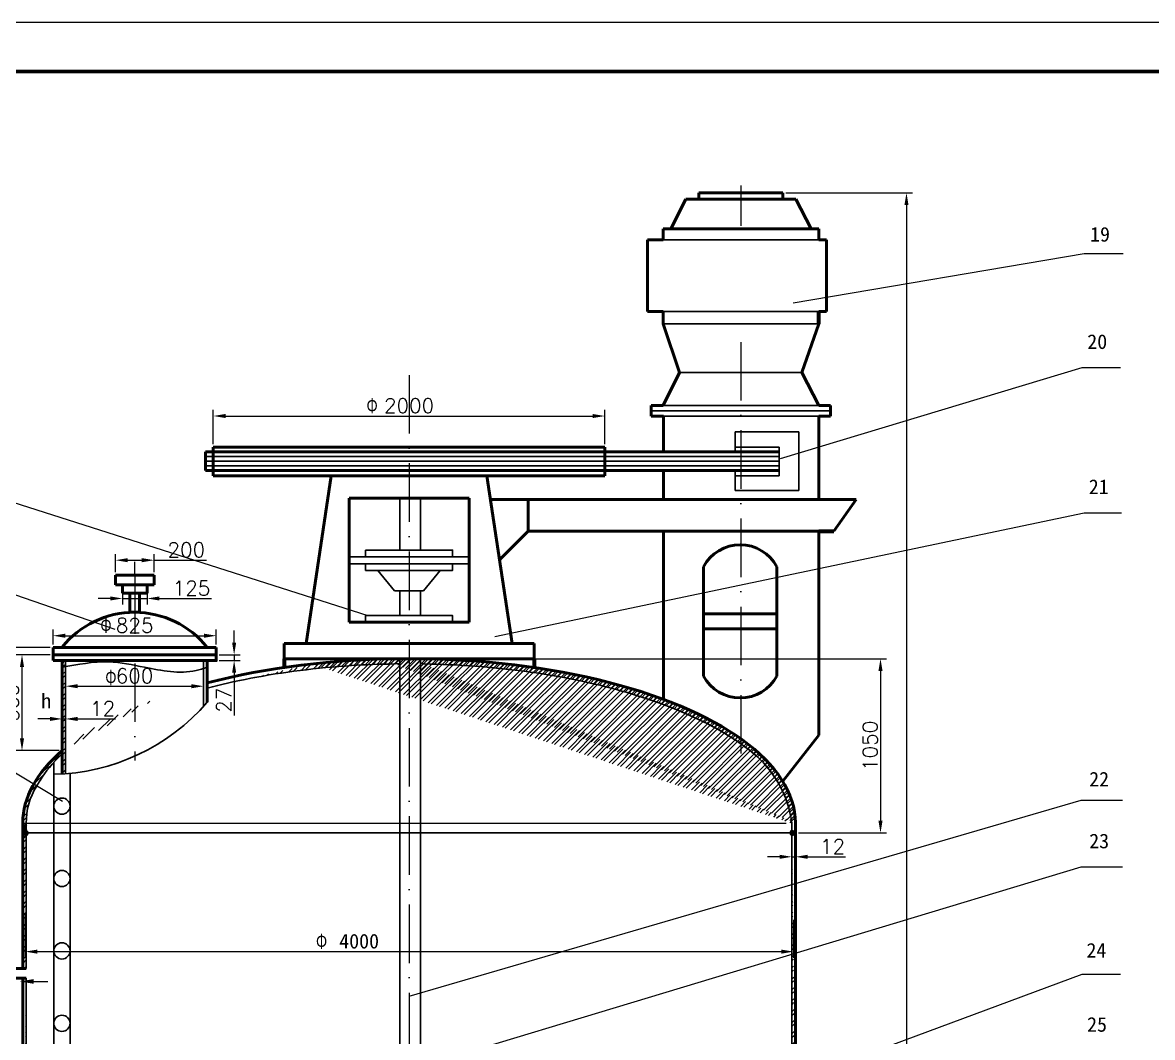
# Model space of a CAD drawing. Header units: millimetres. Extents: x 393 to 989, y 620 to 1461.
# Drawn here: x 512.1 to 743.7, y 1252.6 to 1460.7 of the extents above; entities that cross this region are included whole.
import ezdxf

# ---------------------------------------------------------------- set-up
doc = ezdxf.new("R2010")
doc.units = ezdxf.units.MM
doc.linetypes.add('ACAD_ISO10W100', pattern=[18, 12, -3, 0, -3])
doc.layers.get('Defpoints').update_dxf_attribs({"color": 1})
for name, color, linetype, lineweight in [('EQ1', 2, 'Continuous', 20), ('FRAME 025', 7, 'Continuous', 50), ('粗实线', 7, 'Continuous', 60), ('细实线', 7, 'Continuous', 20)]:
    doc.layers.add(name, color=color, linetype=linetype, lineweight=lineweight)
doc.styles.get("Standard").update_dxf_attribs({"font": 'txt', "bigfont": 'gbcbig.shx'})
doc.styles.add('样式 20', font='TIMES.TTF', dxfattribs={"width": 0.7, "height": 4})
doc.dimstyles.new('ISO-25', dxfattribs={"dimtxt": 3, "dimasz": 2.5, "dimexe": 1.25, "dimexo": 0.625, "dimtad": 1, "dimtxsty": 'Standard', "dimcen": 2.5, "dimadec": 0, "dimazin": 0, "dimtfac": 1, "dimtmove": 0, "dimatfit": 3, "dimfxl": 1, "dimarcsym": 0})
pattern_1 = [(45, (6.016576372987402, 824.4986542011015), (-1.122532015133644, 1.122532015133644), []), (45, (6.016576372987402, 825.2924042011016), (-1.122532015133644, 1.122532015133644), [])]
pattern_2 = [(45, (0, 0), (-1.122532015133644, 1.122532015133644), []), (45, (0, 0.79375), (-1.122532015133644, 1.122532015133644), [])]

# ---------------------------------------------------------------- blocks, each defined once
blk = doc.blocks.new('*D9')
at = {"layer": 'Defpoints', "color": 0}
for p in [(667.9354846325166, 1425.783478272333), (675.6771098995066, 900.6177913479139), (693.2929893890341, 900.6177913479139)]:
    blk.add_point(p, dxfattribs=at)
at = {"layer": '细实线', "color": 0, "lineweight": -2}
for p, q in [((668.5604846325166, 1425.783478272333), (694.5429893890342, 1425.783478272333)), ((693.2929893890342, 1423.283478272333), (693.2929893890341, 903.1177913479139)), ((676.3021098995066, 900.6177913479139), (694.5429893890341, 900.6177913479139))]:
    blk.add_line(p, q, dxfattribs=at)
at = {"layer": '细实线', "color": 0}
for points in [[(692.8763227223676, 1423.283478272333), (693.7096560557009, 1423.283478272333), (693.2929893890342, 1425.783478272333)], [(692.8763227223675, 903.1177913479139), (693.7096560557007, 903.1177913479139), (693.2929893890341, 900.6177913479139)]]:
    blk.add_solid(points, dxfattribs=at)
at = {"layer": '细实线', "color": 0, "insert": (691.167989389034, 1163.200634810124), "char_height": 3, "attachment_point": 5, "rotation": 90}
blk.add_mtext('13000', dxfattribs=at)
blk = doc.blocks.new('*D11')
at = {"layer": 'Defpoints', "color": 0}
for p in [(591.3229069364278, 1330.243134034874), (670.5165027032767, 1294.504799243359), (687.9675279332514, 1294.504799243359)]:
    blk.add_point(p, dxfattribs=at)
at = {"layer": '细实线', "color": 0, "lineweight": -2}
for p, q in [((591.9479069364278, 1330.243134034874), (689.2175279332514, 1330.243134034874)), ((687.9675279332514, 1327.743134034874), (687.9675279332514, 1297.004799243359)), ((671.1415027032767, 1294.504799243359), (689.2175279332514, 1294.504799243359))]:
    blk.add_line(p, q, dxfattribs=at)
at = {"layer": '细实线', "color": 0}
for points in [[(687.5508612665848, 1327.743134034874), (688.384194599918, 1327.743134034874), (687.9675279332514, 1330.243134034874)], [(687.5508612665848, 1297.004799243359), (688.384194599918, 1297.004799243359), (687.9675279332514, 1294.504799243359)]]:
    blk.add_solid(points, dxfattribs=at)
at = {"layer": '细实线', "color": 0, "insert": (685.8425279332512, 1312.373966639117), "char_height": 3, "attachment_point": 5, "rotation": 90}
blk.add_mtext('1050', dxfattribs=at)
blk = doc.blocks.new('*D14')
at = {"layer": 'Defpoints', "color": 0}
for p in [(520.8692670366297, 1328.608551454268), (549.2065064180035, 1328.254149280484), (549.2065064180035, 1324.602798910233)]:
    blk.add_point(p, dxfattribs=at)
at = {"layer": '细实线', "color": 0, "lineweight": -2}
for p, q in [((520.8692670366297, 1327.983551454268), (520.8692670366297, 1323.352798910233)), ((549.2065064180035, 1327.629149280484), (549.2065064180035, 1323.352798910233)), ((523.3692670366297, 1324.602798910233), (546.7065064180035, 1324.602798910233))]:
    blk.add_line(p, q, dxfattribs=at)
at = {"layer": '细实线', "color": 0}
for points in [[(523.3692670366297, 1325.0194655769), (523.3692670366297, 1324.186132243566), (520.8692670366297, 1324.602798910233)], [(546.7065064180035, 1325.0194655769), (546.7065064180035, 1324.186132243566), (549.2065064180035, 1324.602798910233)]]:
    blk.add_solid(points, dxfattribs=at)
at = {"layer": '细实线', "color": 0, "insert": (535.0378867273166, 1326.727798910233), "char_height": 3, "attachment_point": 5}
blk.add_mtext('600', dxfattribs=at)
blk = doc.blocks.new('*D15')
at = {"layer": 'Defpoints', "color": 0}
for p in [(518.3394320315679, 1331.047943892359), (511.966410567702, 1311.387344960595), (520.1983189722582, 1311.387344960595)]:
    blk.add_point(p, dxfattribs=at)
at = {"layer": '细实线', "color": 0, "lineweight": -2}
for p, q in [((517.7144320315679, 1331.047943892359), (510.716410567702, 1331.047943892359)), ((511.966410567702, 1328.547943892359), (511.966410567702, 1313.887344960595)), ((519.5733189722582, 1311.387344960595), (510.716410567702, 1311.387344960595))]:
    blk.add_line(p, q, dxfattribs=at)
at = {"layer": '细实线', "color": 0}
for points in [[(511.5497439010354, 1328.547943892359), (512.3830772343688, 1328.547943892359), (511.966410567702, 1331.047943892359)], [(511.5497439010354, 1313.887344960595), (512.3830772343688, 1313.887344960595), (511.966410567702, 1311.387344960595)]]:
    blk.add_solid(points, dxfattribs=at)
at = {"layer": '细实线', "color": 0, "insert": (509.8414105677018, 1321.217644426477), "char_height": 3, "attachment_point": 5, "rotation": 90}
blk.add_mtext('500', dxfattribs=at)
blk = doc.blocks.new('*D16')
at = {"layer": 'Defpoints', "color": 0}
for p in [(669.7960084679027, 1293.19765937077), (670.5165027032767, 1293.18275459624), (670.5165027032767, 1289.613515482172)]:
    blk.add_point(p, dxfattribs=at)
at = {"layer": '细实线', "color": 0, "lineweight": -2}
for p, q in [((669.7960084679027, 1292.57265937077), (669.7960084679027, 1288.363515482172)), ((670.5165027032767, 1292.55775459624), (670.5165027032767, 1288.363515482172)), ((667.2960084679027, 1289.613515482172), (664.7960084679027, 1289.613515482172)), ((669.7960084679027, 1289.613515482172), (670.5165027032767, 1289.613515482172)), ((673.0165027032767, 1289.613515482172), (680.7665027032767, 1289.613515482172))]:
    blk.add_line(p, q, dxfattribs=at)
at = {"layer": '细实线', "color": 0}
for points in [[(667.2960084679027, 1290.030182148839), (667.2960084679027, 1289.196848815506), (669.7960084679027, 1289.613515482172)], [(673.0165027032767, 1290.030182148839), (673.0165027032767, 1289.196848815506), (670.5165027032767, 1289.613515482172)]]:
    blk.add_solid(points, dxfattribs=at)
at = {"layer": '细实线', "color": 0, "insert": (678.1415027032767, 1291.738515482172), "char_height": 3, "attachment_point": 5}
blk.add_mtext('12', dxfattribs=at)
blk = doc.blocks.new('*D17')
at = {"layer": 'Defpoints', "color": 0}
for p in [(520.1983189722582, 1319.789488573953), (520.8692670366297, 1319.881581727991), (520.8692670366297, 1317.888975284173)]:
    blk.add_point(p, dxfattribs=at)
at = {"layer": '细实线', "color": 0, "lineweight": -2}
for p, q in [((520.1983189722582, 1319.164488573953), (520.1983189722582, 1316.638975284173)), ((520.8692670366297, 1319.256581727991), (520.8692670366297, 1316.638975284173)), ((517.6983189722582, 1317.888975284173), (515.1983189722582, 1317.888975284173)), ((520.1983189722582, 1317.888975284173), (520.8692670366297, 1317.888975284173)), ((523.3692670366297, 1317.888975284173), (531.1192670366297, 1317.888975284173))]:
    blk.add_line(p, q, dxfattribs=at)
at = {"layer": '细实线', "color": 0}
for points in [[(517.6983189722582, 1318.30564195084), (517.6983189722582, 1317.472308617507), (520.1983189722582, 1317.888975284173)], [(523.3692670366297, 1318.30564195084), (523.3692670366297, 1317.472308617507), (520.8692670366297, 1317.888975284173)]]:
    blk.add_solid(points, dxfattribs=at)
at = {"layer": '细实线', "color": 0, "insert": (528.4942670366297, 1320.013975284173), "char_height": 3, "attachment_point": 5}
blk.add_mtext('12', dxfattribs=at)
blk = doc.blocks.new('*D18')
at = {"layer": 'Defpoints', "color": 0}
for p in [(551.7798446620864, 1334.957114868366), (518.3394320315679, 1332.561026526939), (551.7798446620864, 1332.561026526939)]:
    blk.add_point(p, dxfattribs=at)
at = {"layer": '细实线', "color": 0, "lineweight": -2}
for p, q in [((518.3394320315679, 1333.186026526939), (518.3394320315679, 1336.207114868366)), ((520.8394320315679, 1334.957114868366), (549.2798446620864, 1334.957114868366)), ((551.7798446620864, 1333.186026526939), (551.7798446620864, 1336.207114868366))]:
    blk.add_line(p, q, dxfattribs=at)
at = {"layer": '细实线', "color": 0}
for points in [[(520.8394320315679, 1335.373781535033), (520.8394320315679, 1334.5404482017), (518.3394320315679, 1334.957114868366)], [(549.2798446620864, 1335.373781535033), (549.2798446620864, 1334.5404482017), (551.7798446620864, 1334.957114868366)]]:
    blk.add_solid(points, dxfattribs=at)
at = {"layer": '细实线', "color": 0, "insert": (535.0596383468271, 1337.082114868366), "char_height": 3, "attachment_point": 5}
blk.add_mtext('825', dxfattribs=at)
blk = doc.blocks.new('*D19')
at = {"layer": 'Defpoints', "color": 0}
for p in [(539.0320142865767, 1350.446612328987), (531.1126531310565, 1347.378111593223), (539.0320142865767, 1347.378111593223)]:
    blk.add_point(p, dxfattribs=at)
at = {"layer": '细实线', "color": 0, "lineweight": -2}
for p, q in [((531.1126531310565, 1348.003111593223), (531.1126531310565, 1351.696612328987)), ((533.6126531310565, 1350.446612328987), (536.5320142865767, 1350.446612328987)), ((539.0320142865767, 1348.003111593223), (539.0320142865767, 1351.696612328987)), ((539.0320142865767, 1350.446612328987), (549.7820142865767, 1350.446612328987))]:
    blk.add_line(p, q, dxfattribs=at)
at = {"layer": '细实线', "color": 0}
for points in [[(533.6126531310565, 1350.863278995653), (533.6126531310565, 1350.02994566232), (531.1126531310565, 1350.446612328987)], [(536.5320142865767, 1350.863278995653), (536.5320142865767, 1350.02994566232), (539.0320142865767, 1350.446612328987)]]:
    blk.add_solid(points, dxfattribs=at)
at = {"layer": '细实线', "color": 0, "insert": (545.6570142865767, 1352.571612328987), "char_height": 3, "attachment_point": 5}
blk.add_mtext('200', dxfattribs=at)
blk = doc.blocks.new('*D20')
at = {"layer": 'Defpoints', "color": 0}
for p in [(532.5480373404946, 1345.398271304343), (537.5966300771388, 1345.398271304343), (537.5966300771388, 1342.597064258609)]:
    blk.add_point(p, dxfattribs=at)
at = {"layer": '细实线', "color": 0, "lineweight": -2}
for p, q in [((532.5480373404946, 1344.773271304343), (532.5480373404946, 1341.347064258609)), ((537.5966300771388, 1344.773271304343), (537.5966300771388, 1341.347064258609)), ((530.0480373404946, 1342.597064258609), (527.5480373404946, 1342.597064258609)), ((532.5480373404946, 1342.597064258609), (537.5966300771388, 1342.597064258609)), ((540.0966300771388, 1342.597064258609), (550.8466300771388, 1342.597064258609))]:
    blk.add_line(p, q, dxfattribs=at)
at = {"layer": '细实线', "color": 0}
for points in [[(530.0480373404946, 1343.013730925276), (530.0480373404946, 1342.180397591942), (532.5480373404946, 1342.597064258609)], [(540.0966300771388, 1343.013730925276), (540.0966300771388, 1342.180397591942), (537.5966300771388, 1342.597064258609)]]:
    blk.add_solid(points, dxfattribs=at)
at = {"layer": '细实线', "color": 0, "insert": (546.7216300771388, 1344.722064258609), "char_height": 3, "attachment_point": 5}
blk.add_mtext('125', dxfattribs=at)
blk = doc.blocks.new('*D21')
at = {"layer": 'Defpoints', "color": 0}
for p in [(518.3394320315679, 1332.561026526939), (505.4830548450591, 1331.047943892359), (518.3394320315679, 1331.047943892359)]:
    blk.add_point(p, dxfattribs=at)
at = {"layer": '细实线', "color": 0, "lineweight": -2}
for p, q in [((505.4830548450591, 1335.061026526939), (505.4830548450591, 1337.561026526939)), ((517.7144320315679, 1332.561026526939), (504.2330548450591, 1332.561026526939)), ((505.4830548450591, 1332.561026526939), (505.4830548450591, 1331.047943892359)), ((517.7144320315679, 1331.047943892359), (504.2330548450591, 1331.047943892359)), ((505.4830548450591, 1328.547943892359), (505.4830548450591, 1320.297943892359))]:
    blk.add_line(p, q, dxfattribs=at)
at = {"layer": '细实线', "color": 0}
for points in [[(505.0663881783924, 1335.061026526939), (505.8997215117258, 1335.061026526939), (505.4830548450591, 1332.561026526939)], [(505.0663881783924, 1328.547943892359), (505.8997215117258, 1328.547943892359), (505.4830548450591, 1331.047943892359)]]:
    blk.add_solid(points, dxfattribs=at)
at = {"layer": '细实线', "color": 0, "insert": (503.3580548450589, 1323.172943892359), "char_height": 3, "attachment_point": 5, "rotation": 90}
blk.add_mtext('40', dxfattribs=at)
blk = doc.blocks.new('*D22')
at = {"layer": 'Defpoints', "color": 0}
for p in [(551.7798446620864, 1331.047943892359), (551.7798446620864, 1329.86091793658), (555.4576085013032, 1329.86091793658)]:
    blk.add_point(p, dxfattribs=at)
at = {"layer": '细实线', "color": 0, "lineweight": -2}
for p, q in [((555.4576085013032, 1333.547943892359), (555.4576085013032, 1336.047943892359)), ((552.4048446620864, 1331.047943892359), (556.7076085013032, 1331.047943892359)), ((552.4048446620864, 1329.86091793658), (556.7076085013032, 1329.86091793658)), ((555.4576085013032, 1331.047943892359), (555.4576085013032, 1329.86091793658)), ((555.4576085013032, 1327.36091793658), (555.4576085013032, 1318.61091793658))]:
    blk.add_line(p, q, dxfattribs=at)
at = {"layer": '细实线', "color": 0}
for points in [[(555.0409418346366, 1333.547943892359), (555.8742751679698, 1333.547943892359), (555.4576085013032, 1331.047943892359)], [(555.0409418346366, 1327.36091793658), (555.8742751679698, 1327.36091793658), (555.4576085013032, 1329.86091793658)]]:
    blk.add_solid(points, dxfattribs=at)
at = {"layer": '细实线', "color": 0, "insert": (553.332608501303, 1321.73591793658), "char_height": 3, "attachment_point": 5, "rotation": 90}
blk.add_mtext('27', dxfattribs=at)
blk = doc.blocks.new('*D23')
at = {"layer": 'Defpoints', "color": 0}
for p in [(631.4559150779851, 1380.018137074562), (551.1898672224349, 1373.62237198494), (631.4559150779851, 1373.622371984939)]:
    blk.add_point(p, dxfattribs=at)
at = {"layer": '细实线', "color": 0, "lineweight": -2}
for p, q in [((551.1898672224349, 1374.24737198494), (551.1898672224349, 1381.268137074562)), ((631.4559150779851, 1374.247371984939), (631.4559150779851, 1381.268137074562)), ((553.6898672224349, 1380.018137074562), (628.9559150779851, 1380.018137074562))]:
    blk.add_line(p, q, dxfattribs=at)
at = {"layer": '细实线', "color": 0}
for points in [[(553.6898672224349, 1380.434803741229), (553.6898672224349, 1379.601470407895), (551.1898672224349, 1380.018137074562)], [(628.9559150779851, 1380.434803741229), (628.9559150779851, 1379.601470407895), (631.4559150779851, 1380.018137074562)]]:
    blk.add_solid(points, dxfattribs=at)
at = {"layer": '细实线', "color": 0, "insert": (591.32289115021, 1382.143137074562), "char_height": 3, "attachment_point": 5}
blk.add_mtext('2000', dxfattribs=at)

msp = doc.modelspace()

# ---------------------------------------------------------------- hatches: boundary and pattern name
at = {"layer": '细实线'}
h = msp.add_hatch(dxfattribs=at)
h.set_pattern_fill('STEEL', color=256, scale=0.5, style=0)
h.set_pattern_definition(pattern_2)
edge = h.paths.add_edge_path()
edge.add_line((520.8692670366297, 1329.86091793658), (520.1983189722581, 1329.86091793658))
edge.add_line((520.1983189722581, 1329.86091793658), (520.1983189722581, 1328.483230933286))
edge.add_spline(control_points=[(520.1983189722582, 1328.483230933286), (520.4219716338184, 1328.525085165898), (520.6456242953786, 1328.566939398509), (520.8692670366296, 1328.608551454267)], knot_values=[0, 0, 0, 0, 0.6732579105565007, 0.6732579105565007, 0.6732579105565007, 0.6732579105565007], degree=3, periodic=0)
edge.add_line((520.8692670366297, 1328.608551454267), (520.8692670366297, 1329.86091793658))
edge = h.paths.add_edge_path()
edge.add_spline(control_points=[(520.8692670366296, 1328.608551454267), (520.6456242953786, 1328.566939398509), (520.4219716338184, 1328.525085165898), (520.1983189722582, 1328.483230933286)], knot_values=[0, 0, 0, 0, 0.6732579105565007, 0.6732579105565007, 0.6732579105565007, 0.6732579105565007], degree=3, periodic=0)
edge.add_line((520.1983189722582, 1328.483230933286), (520.1983189722582, 1323.551817593732))
edge.add_line((520.1983189722582, 1323.551817593732), (520.1983189722582, 1311.387344960594))
edge.add_line((520.1983189722582, 1311.387344960594), (520.1983189722582, 1306.617532339918))
edge.add_arc((517.7883866584341, 1348.900957712726), 42.35204640882226, 273.2620282809995, 274.171640212349)
edge.add_line((520.8692670366297, 1306.661118566367), (520.8692670366296, 1328.608551454267))
at = {"layer": '细实线', "lineweight": -3}
h = msp.add_hatch(dxfattribs=at)
h.set_pattern_fill('STEEL', color=0, scale=0.5, style=0)
h.set_pattern_definition(pattern_1)
edge = h.paths.add_edge_path()
edge.add_spline(control_points=[(549.9251146846245, 1324.214480446172), (552.8131984125753, 1324.970165237916), (555.8096117104101, 1325.645606064116), (565.469171925562, 1327.496921322494), (572.4368974658189, 1328.369591025183), (582.4499757105596, 1329.0126311739), (585.3757455494442, 1329.130001597292), (588.3075676621502, 1329.177716047628)], knot_values=[4.160523316998729, 4.160523316998729, 4.160523316998729, 4.160523316998729, 4.288740391513961, 4.288740391513961, 4.56241760048183, 4.56241760048183, 4.674114329907097, 4.674114329907097, 4.674114329907097, 4.674114329907097], degree=3, periodic=0)
edge.add_ellipse((591.3228911480767, 1296.585849123914), major_axis=(79.19361155520001, -1.939619997852784e-14), ratio=0.425, start_angle=1.1368683772161603e-13, end_angle=121.51698162931231, ccw=False)
h = msp.add_hatch(dxfattribs=at)
h.set_pattern_fill('STEEL', color=0, scale=0.5, style=0)
h.set_pattern_definition(pattern_2)
edge = h.paths.add_edge_path()
edge.add_ellipse((591.3228911480767, 1296.585849123914), major_axis=(79.19361155520001, -1.939619997852784e-14), ratio=0.425, start_angle=1.1368683772161603e-13, end_angle=121.51698162931231, ccw=False)
edge.add_arc((647.498631209643, 1293.572055971297), 22.48708736747057, 7.44769804504715, 51.17127660211487)
edge.add_spline(control_points=[(594.3382146383365, 1329.177716047556), (597.8398800591181, 1329.120727582829), (601.3328992849238, 1328.964335841447), (611.6366219313163, 1328.205054812826), (618.3331491271992, 1327.313121125053), (630.978069465672, 1324.808135238881), (636.9253458884691, 1323.195738459453), (647.6858817620737, 1319.338447026177), (652.4988126342387, 1317.09522953394), (658.4054322820348, 1313.469787890642), (660.077131907376, 1312.305533574778), (661.5979097057082, 1311.090030858898)], knot_values=[4.750663630918396, 4.750663630918396, 4.750663630918396, 4.750663630918396, 4.88407028384887, 4.88407028384887, 5.148569360996239, 5.148569360996239, 5.413068438143608, 5.413068438143608, 5.677567515290978, 5.677567515290978, 5.794517431319063, 5.794517431319063, 5.794517431319063, 5.794517431319063], degree=3, periodic=0)
h = msp.add_hatch(dxfattribs=at)
h.set_pattern_fill('STEEL', color=0, scale=0.5, style=0)
h.set_pattern_definition(pattern_1)
edge = h.paths.add_edge_path()
edge.add_spline(control_points=[(514.9914225970635, 1304.126160192822), (515.2051116260157, 1304.514686435525), (515.4322270268274, 1304.899861565476), (516.8123275143494, 1307.092601826393), (518.245007686407, 1308.824372723691), (519.9383763223223, 1310.472512109969)], knot_values=[5.871477520153382, 5.871477520153382, 5.871477520153382, 5.871477520153382, 5.903147176031894, 5.903147176031894, 6.053481241544403, 6.053481241544403, 6.053481241544403, 6.053481241544403], degree=3, periodic=0)
edge.add_line((519.9383763223225, 1310.472512109969), (520.1983189722582, 1310.693864249334))
edge.add_line((520.1983189722582, 1310.693864249334), (520.1983189722582, 1311.387344960594))
edge.add_ellipse((591.3228911480767, 1296.585849123914), major_axis=(-79.19361155520001, 1.939619997852784e-14), ratio=0.425, start_angle=333.9107328502461, end_angle=346.3841579547829)
edge.add_line((514.3549410011419, 1304.509139082392), (514.9914225970633, 1304.126160192822))
edge = h.paths.add_edge_path()
edge.add_ellipse((591.3228911480767, 1296.585849123914), major_axis=(-79.19361155520001, 1.939619997852784e-14), ratio=0.425, start_angle=346.3841579547829, end_angle=360)
edge.add_line((512.1292795928766, 1296.585849123914), (512.1292795928766, 1296.48685710947))
edge.add_line((512.1292795928766, 1296.48685710947), (512.8497738283336, 1296.48685710947))
edge.add_arc((526.6557045560496, 1296.7362713504), 13.808183469308, 147.6437567582348, 181.0349775968001, ccw=False)
edge.add_line((514.9914225970635, 1304.126160192822), (514.3549410011419, 1304.509139082392))
h = msp.add_hatch(dxfattribs=at)
h.set_pattern_fill('STEEL', color=0, scale=0.5, style=0)
h.set_pattern_definition(pattern_1)
h.paths.add_polyline_path([(512.1292795928766, 1266.738738065856), (512.1292795928766, 1296.585849123914)])
edge = h.paths.add_edge_path()
edge.add_line((512.1292795928766, 1266.738738065856), (512.1292795928766, 1291.636248401714))
edge.add_line((512.8497738283336, 1296.48685710947), (512.8497738283336, 1266.738738065856))
at = {"layer": '细实线', "lineweight": 50}
h = msp.add_hatch(dxfattribs=at)
h.set_pattern_fill('STEEL', color=0, scale=0.5, style=0)
h.set_pattern_definition(pattern_1)
h.paths.add_polyline_path([(512.8497738283336, 1296.48685710947), (512.1292795928766, 1296.48685710947), (512.1292795928766, 1294.504799243359), (512.266558103071, 1294.504799243359, -0.3520412527677675), (512.4310533158257, 1294.729005431615), (512.8497738283338, 1294.865956177636)])
at = {"layer": '细实线', "lineweight": -3}
h = msp.add_hatch(dxfattribs=at)
h.set_pattern_fill('STEEL', color=0, scale=0.5, style=0)
h.set_pattern_definition(pattern_1)
edge = h.paths.add_edge_path()
edge.add_line((669.7960084679025, 1296.48685710947), (669.7960084679025, 1235.909267799203))
edge.add_line((670.5165027032767, 1242.189805961391), (670.5165027032767, 1220.357875635021))
edge.add_line((670.5165027032767, 1296.48685710947), (670.5165027032767, 1235.909267799203))
h = msp.add_hatch(dxfattribs=at)
h.set_pattern_fill('STEEL', color=0, scale=0.5, style=0)
h.set_pattern_definition(pattern_1)
edge = h.paths.add_edge_path()
edge.add_line((512.1292795928766, 1206.095374174051), (512.1292795928766, 1264.756422976614))
edge.add_line((512.8497738283356, 1205.374879938591), (512.8497738283356, 1264.756422976614))

# ---------------------------------------------------------------- linework, layer by layer
at = {"layer": 'Defpoints', "color": 0, "lineweight": -2}
msp.add_line((589.4391837970948, 1352.507732063264), (589.4391837970948, 1352.507732063264), dxfattribs=at)
at = {"layer": 'Defpoints', "color": 0, "lineweight": 30}
msp.add_line((589.4391837970948, 1344.143329911292), (589.4391837970948, 1339.074476194409), dxfattribs=at)
at = {"layer": 'FRAME 025', "color": 7, "lineweight": 50}
for p, q in [((648.0489428650162, 1424.504000751439), (644.99953931397, 1418.41155632371)), ((650.7279826077788, 1425.783478272333), (667.9354846325164, 1425.783478272333)), ((650.7279826077788, 1424.504000751439), (650.7279826077788, 1425.783478272333)), ((667.9354846325166, 1425.783478272333), (667.9354846325164, 1424.504000751439)), ((670.6145243752794, 1424.504000751439), (673.7319174628824, 1418.41155632371)), ((643.4032960834747, 1416.133174063367), (643.4032960834747, 1418.41155632371)), ((675.3281606933774, 1418.41155632371), (675.3281606933776, 1416.133174063367)), ((640.199725740039, 1416.133174063367), (640.199725740039, 1401.419373165119)), ((676.9280895123663, 1401.419373165119), (676.9280895123663, 1416.133174063367)), ((643.4032960834747, 1398.950157945336), (643.4032960834747, 1401.323956685399)), ((643.4032960834747, 1398.950157945336), (646.7915222513041, 1388.931473888271)), ((675.3281606933774, 1398.950157945336), (671.8643905960407, 1388.931473888271)), ((646.7915222513041, 1388.931473888271), (643.4032960834747, 1382.162091190794)), ((671.8643905960407, 1388.931473888271), (675.3281606933774, 1382.162091190794)), ((643.4032960834747, 1382.162091190794), (640.9637745375089, 1382.162091190794)), ((640.9637745375089, 1382.162091190794), (640.9637745375089, 1379.953293830943)), ((677.6921383098361, 1382.162091190794), (675.3281606933774, 1382.162091190794)), ((677.6921383098361, 1379.953293830943), (677.6921383098361, 1382.162091190794)), ((640.9637745375089, 1379.953293830943), (643.4581205333707, 1379.953293830943)), ((643.4581205333707, 1379.953293830943), (643.4581205333707, 1372.668825764857)), ((675.3281606933774, 1362.92683126435), (675.3281606933774, 1379.953293830943)), ((675.3281606933774, 1379.953293830943), (677.6921383098361, 1379.953293830943)), ((591.3228911502101, 1373.62237198494), (551.1898672224349, 1373.62237198494)), ((551.1898672224349, 1373.62237198494), (551.1898672224352, 1372.668825764857)), ((591.3228911502101, 1373.62237198494), (631.4559150779851, 1373.622371984939)), ((631.4559150779851, 1372.668825764857), (631.4559150779851, 1373.622371984939)), ((549.565440249886, 1372.668825764857), (549.565440249886, 1368.854640884527)), ((631.4559150779851, 1372.668825764857), (667.0066257212743, 1372.668825764857)), ((549.565440249886, 1368.854640884526), (667.0066257212741, 1368.854640884526)), ((551.1898672224347, 1368.854640884526), (551.1898672224349, 1367.758972262108)), ((551.1898672224349, 1367.758972262108), (591.3228911502101, 1367.758972262108)), ((575.3590659571223, 1367.758972262108), (570.2191770632485, 1333.340780397035)), ((631.4559150779851, 1367.758972262108), (591.3228911502101, 1367.758972262108)), ((607.2867163432979, 1367.758972262108), (612.4266052371715, 1333.340780397035)), ((631.4559150779851, 1367.758972262108), (631.4559150779851, 1368.854640884526)), ((643.4581205333707, 1368.854640884526), (643.4581205333707, 1362.92683126435)), ((608.0083308878784, 1362.92683126435), (643.4581205333707, 1362.92683126435)), ((675.3281606933774, 1362.92683126435), (682.9898513328708, 1362.92683126435)), ((678.3664127597297, 1356.417370748733), (682.9898513328708, 1362.92683126435)), ((615.7518988881243, 1356.417370748734), (609.8566607902346, 1350.549876329572)), ((615.7518988881243, 1356.417370748734), (643.4581205333707, 1356.417370748733)), ((643.4581205333707, 1321.920790222875), (643.4581205333707, 1356.417370748733)), ((675.3281606933774, 1314.558379007218), (675.3281606933774, 1356.417370748733)), ((531.1126531310565, 1347.378111593223), (531.1126531310565, 1345.398271304343)), ((539.0320142865767, 1345.398271304343), (539.0320142865767, 1347.378111593223)), ((531.1126531310565, 1345.398271304343), (539.0320142865767, 1345.398271304343)), ((532.5480373404946, 1345.398271304343), (532.5480373404946, 1343.715407058795)), ((532.5480373404946, 1343.715407058795), (537.5966300771388, 1343.715407058795)), ((537.5966300771388, 1343.715407058795), (537.5966300771388, 1345.398271304343)), ((551.7798446620864, 1332.561026526939), (518.3394320315679, 1332.561026526939)), ((551.7798446620864, 1331.210972231759), (551.7798446620864, 1332.561026526939)), ((565.6860516349589, 1330.243134034874), (565.6860516349589, 1333.340780397035)), ((565.6860516349589, 1333.340780397035), (570.2191770632485, 1333.340780397035)), ((616.9597306654612, 1330.243134034874), (616.9597306654612, 1333.340780397035)), ((518.3394320315679, 1329.86091793658), (551.7798446620864, 1329.86091793658)), ((520.1983189722582, 1311.387344960594), (520.1983189722582, 1329.86091793658)), ((549.920957721396, 1329.86091793658), (549.927246701249, 1321.318544653618)), ((551.7798446620864, 1329.86091793658), (551.7798446620864, 1331.210972231759)), ((667.9122068326974, 1305.146248393951), (675.3281606933774, 1314.558379007218)), ((512.1292795928766, 1266.738738065856), (512.1292795928766, 1296.585849123914)), ((512.1292795928766, 1206.095374174051), (512.1292795928766, 1264.756422976614))]:
    msp.add_line(p, q, dxfattribs=at)
at = {"layer": 'FRAME 025', "color": 7}
for p, q in [((650.7279826077788, 1424.504000751439), (667.9354846325164, 1424.504000751439)), ((644.9995393139702, 1418.41155632371), (673.7319174628824, 1418.41155632371)), ((673.7319174628824, 1418.41155632371), (644.99953931397, 1418.41155632371)), ((631.4559150779851, 1373.622371984939), (631.4559150779851, 1367.758972262108)), ((575.3590659571223, 1367.758972262108), (607.2867163432979, 1367.758972262108)), ((591.3228911502101, 1363.151157492971), (579.0174815956188, 1363.151157492971)), ((579.0174815956188, 1363.151157492971), (579.0174815956188, 1337.72106429995)), ((591.3228911502101, 1363.151157492971), (594.2926515835302, 1363.151157492971)), ((591.3228911502101, 1363.151157492971), (603.6283007048016, 1363.151157492971)), ((603.6283007048016, 1363.151157492971), (603.6283007048016, 1337.72106429995)), ((615.7518988881243, 1362.92683126435), (615.7518988881243, 1356.417370748734)), ((651.6825899827368, 1326.682891551347), (651.6825899827368, 1349.116147007847)), ((666.74177645348, 1349.116147007847), (666.74177645348, 1326.682891551347)), ((531.1126531310565, 1347.378111593223), (539.0320142865767, 1347.378111593223)), ((532.5480373404946, 1345.398271304343), (537.5966300771388, 1345.398271304343)), ((579.0174815956188, 1337.72106429995), (591.3228911502101, 1337.72106429995)), ((603.6283007048016, 1337.72106429995), (591.3228911502101, 1337.72106429995)), ((518.3394320315679, 1332.561026526939), (518.3394320315679, 1331.210972231759)), ((616.9597306654612, 1333.340780397035), (570.2191770632485, 1333.340780397035)), ((518.3394320315679, 1331.210972231759), (518.3394320315679, 1329.86091793658)), ((518.3394320315679, 1331.047943892359), (551.7798446620864, 1331.047943892359)), ((551.7798446620864, 1329.86091793658), (518.3394320315679, 1329.86091793658)), ((591.3228911502101, 1330.243134034874), (565.6860516349589, 1330.243134034874)), ((588.3531307168898, 1330.243134034874), (588.3531307168898, 1330.219460430775)), ((591.3228911502101, 1330.243134034874), (616.9597306654612, 1330.243134034874)), ((594.2926515835302, 1330.243134034874), (594.2926515835302, 1330.219460430707)), ((512.1292795928766, 1296.585849123914), (512.1292795928766, 1291.636248401714)), ((512.1292795928766, 1266.738738065856), (512.1292795928766, 1296.585849123914)), ((670.5165027032767, 1291.636248401714), (670.5165027032767, 1296.585849123914)), ((670.5165027032767, 1296.585849123914), (670.5165027032767, 1270.54667948431)), ((512.1292795928766, 1266.738738065856), (512.1292795928766, 1291.636248401714)), ((670.5165027032767, 1280.744991892455), (670.5165027032767, 1276.587296508985)), ((510.1469645036354, 1266.738738065856), (512.8497738283336, 1266.738738065856)), ((510.1469645036354, 1264.756422976614), (512.8497738283356, 1264.756422976614)), ((512.1292795928766, 1206.095374174051), (512.1292795928766, 1264.756422976614)), ((512.1292795928766, 1206.095374174051), (512.1292795928766, 1264.756422976614))]:
    msp.add_line(p, q, dxfattribs=at)
at = {"layer": 'FRAME 025', "color": 7, "lineweight": 30}
for p, q in [((667.9354846325164, 1424.504000751439), (650.7279826077788, 1424.504000751439)), ((644.99953931397, 1418.41155632371), (673.7319174628824, 1418.41155632371)), ((675.3281606933774, 1416.133174063367), (643.4032960834747, 1416.133174063367)), ((643.4032960834747, 1401.419373165119), (675.3281606933774, 1401.419373165119)), ((643.4032960834747, 1398.950157945336), (675.3281606933774, 1398.950157945336)), ((646.7915222513041, 1388.931473888271), (671.8643905960407, 1388.931473888271)), ((640.9637745375089, 1381.057692510868), (677.6921383098361, 1381.057692510868)), ((671.2226144559852, 1376.757068885829), (658.1943825338806, 1376.757068885829)), ((658.1943825338806, 1376.757068885829), (658.1943825338806, 1372.668825764857)), ((671.2226144559852, 1364.723428576155), (671.2226144559852, 1376.757068885829)), ((658.1943825338806, 1373.622371984939), (667.163568788525, 1373.622371984939)), ((667.163568788525, 1373.622371984939), (667.163568788525, 1367.758972262108)), ((549.565440249886, 1371.715279544774), (667.0066257212741, 1371.715279544774)), ((549.565440249886, 1370.761733324692), (667.0066257212741, 1370.761733324692)), ((549.565440249886, 1369.808187104609), (667.0066257212741, 1369.808187104609)), ((631.4559150779851, 1369.808187104609), (631.4559150779851, 1370.761733324692)), ((658.1943825338803, 1364.723428576155), (658.1943825338803, 1368.854640884526)), ((667.163568788525, 1367.758972262108), (658.1943825338803, 1367.758972262108)), ((658.1943825338803, 1364.723428576155), (671.2226144559852, 1364.723428576155)), ((589.4391837970948, 1363.06073240766), (589.4391837970948, 1352.417306977953)), ((593.6591316491322, 1363.151157492971), (593.6591316491322, 1352.507732063264)), ((584.9432245298531, 1348.364489729658), (588.3531307168898, 1344.143329911292)), ((597.7025577705672, 1348.364489729658), (594.2926515835302, 1344.143329911292)), ((588.3531307168898, 1344.143329911292), (594.2926515835302, 1344.143329911292)), ((593.6835499763692, 1344.143329911292), (593.6835499763692, 1339.074476194409)), ((593.6697526288629, 1330.228351834659), (593.6697526288629, 1251.090290197989)), ((518.4869136748289, 1308.968178832374), (518.4869136748289, 967.626857195528)), ((521.8124039766499, 1306.740512747834), (521.8124039766499, 964.6020599438757)), ((512.8497738283336, 1296.48685710947), (512.8497738283336, 1266.738738065856)), ((669.7960084679025, 1296.48685710947), (669.7960084679028, 1235.909267799203)), ((512.8497738283356, 1266.738738065856), (512.8497738283359, 1288.567495953945)), ((512.8497738283356, 1205.374879938591), (512.8497738283356, 1264.756422976614))]:
    msp.add_line(p, q, dxfattribs=at)
at = {"layer": 'FRAME 025', "color": 7, "lineweight": 70}
for p, q in [((675.3281606933774, 1398.950157945336), (675.3281606933774, 1401.419373165119)), ((675.3281606933774, 1356.417370748733), (678.3664127597297, 1356.417370748733)), ((565.6860516349589, 1330.243134034874), (565.6860516349589, 1328.430746527188)), ((616.9597306654612, 1330.243134034874), (616.9597306654612, 1328.430746526567))]:
    msp.add_line(p, q, dxfattribs=at)
at = {"layer": 'FRAME 025', "color": 7, "linetype": 'ACAD_ISO10W100', "lineweight": -3}
msp.add_line((591.3228911502101, 1388.427773775287), (591.3228911502101, 881.6167190241856), dxfattribs=at)
at = {"layer": 'FRAME 025', "color": 7, "lineweight": 30}
for points in [[(579.0174815956188, 1351.154320168805), (603.6283007048016, 1351.154320168805), (603.6283007048016, 1349.717901624117), (579.0174815956188, 1349.717901624117)], [(582.3969800604823, 1352.507732063264), (600.248802239938, 1352.507732063264), (600.248802239938, 1351.154320168805), (582.3969800604823, 1351.154320168805)], [(582.3969800604823, 1348.364489729658), (600.248802239938, 1348.364489729658), (600.248802239938, 1349.717901624117), (582.3969800604823, 1349.717901624117)], [(582.3969800604823, 1339.074476194409), (600.248802239938, 1339.074476194409), (600.248802239938, 1337.72106429995), (582.3969800604823, 1337.72106429995)]]:
    msp.add_lwpolyline(points, close=True, dxfattribs=at)
at = {"layer": 'FRAME 025', "color": 7, "lineweight": 50}
msp.add_lwpolyline([(536.0622538532566, 1339.755726481035), (536.0622538532566, 1343.715407058795), (534.0824135643766, 1343.715407058795), (534.0824135643766, 1339.755726481035)], close=True, dxfattribs=at)
at = {"layer": 'FRAME 025', "color": 7}
for points in [[(651.6825899827368, 1339.417062467518), (666.74177645348, 1339.417062467518), (666.74177645348, 1336.381976091675), (651.6825899827368, 1336.381976091675)], [(518.3394320315679, 1329.86091793658), (551.7798446620864, 1329.86091793658), (551.7798446620864, 1329.86091793658), (518.3394320315679, 1329.86091793658)]]:
    msp.add_lwpolyline(points, close=True, dxfattribs=at)
at = {"layer": 'FRAME 025', "color": 7, "lineweight": 50}
msp.add_lwpolyline([(670.5165027032767, 1296.48685710947), (670.5165027032767, 1235.909267799203)], dxfattribs=at)
at = {"layer": 'FRAME 025', "color": 7, "lineweight": 30}
for centre in [(520.1496588257394, 1300.01128828589), (520.1496588257394, 1285.16248611929), (520.1496588257394, 1270.31368395269), (520.1496588257394, 1255.46488178609)]:
    msp.add_circle(centre, 1.662745150910546, dxfattribs=at)
at = {"layer": 'FRAME 025', "color": 7}
for centre, radius, start, end in [((659.2121832181083, 1345.041313125559), 8.561486171126859, 28.42118091567586, 151.5788190843241), ((659.2121832181083, 1330.757725433635), 8.561486171126907, 208.4211809156758, 331.5788190843242)]:
    msp.add_arc(centre, radius, start, end, dxfattribs=at)
at = {"layer": 'FRAME 025', "color": 7, "lineweight": 50}
msp.add_arc((535.040947225287, 1320.767607295672), 18.98814512554883, 38.39605369106579, 141.4145319299124, dxfattribs=at)
at = {"layer": 'FRAME 025', "color": 7, "lineweight": 30}
msp.add_arc((517.7883866584323, 1348.900957712726), 42.35204640882237, 270.9450420486181, 319.3629410452288, dxfattribs=at)
at = {"layer": 'FRAME 025', "color": 7, "lineweight": -3}
msp.add_ellipse((591.3228911480767, 1296.585849123914), major_axis=(-79.19361155520001, 1.939619997852784e-14), ratio=0.425, start_param=3.141592653589793, end_param=5.262464080106755, dxfattribs=at)
at = {"layer": 'FRAME 025', "color": 7, "lineweight": 50, "extrusion": (0, 0, -1)}
msp.add_ellipse((591.3228911480767, 1296.585849123914), major_axis=(79.19361155520001, -1.939619997852784e-14), ratio=0.425, start_param=4.162313880662625, end_param=6.283185307179586, dxfattribs=at)
at = {"layer": 'FRAME 025', "color": 7, "extrusion": (0, 0, -1)}
msp.add_ellipse((591.3228911480767, 1296.585849123914), major_axis=(79.19361155520001, -1.939619997852784e-14), ratio=0.425, start_param=3.141592653589793, end_param=3.596936264785396, dxfattribs=at)
at = {"layer": 'FRAME 025', "color": 7, "lineweight": 50}
msp.add_ellipse((591.3228911480767, 1296.585849123914), major_axis=(-79.19361155520001, 1.939619997852784e-14), ratio=0.425, start_param=5.827841695983984, end_param=6.283185307179586, dxfattribs=at)
at = {"layer": 'FRAME 025', "color": 7, "lineweight": 30}
msp.add_spline([(520.1983189722582, 1328.483230933286), (529.7511914186621, 1329.571041906093), (537.089578455752, 1328.483230933286), (547.6473405681336, 1327.821093461981), (549.921970755358, 1328.484905538568)], degree=3, dxfattribs=at)
for points, knots in [([(549.9251146846245, 1324.214480446172), (552.8131984125753, 1324.970165237916), (555.8096117104101, 1325.645606064116), (565.469171925562, 1327.496921322494), (572.4368974658189, 1328.369591025183), (582.4499757105596, 1329.0126311739), (585.3757455494442, 1329.130001597292), (588.3075676621502, 1329.177716047628)], [4.160523316998729, 4.160523316998729, 4.160523316998729, 4.160523316998729, 4.288740391513961, 4.288740391513961, 4.56241760048183, 4.56241760048183, 4.674114329907097, 4.674114329907097, 4.674114329907097, 4.674114329907097]), ([(594.3382146383365, 1329.177716047556), (597.8398800591181, 1329.120727582829), (601.3328992849238, 1328.964335841447), (611.6366219313163, 1328.205054812826), (618.3331491271992, 1327.313121125053), (630.978069465672, 1324.808135238881), (636.9253458884691, 1323.195738459453), (647.6858817620737, 1319.338447026177), (652.4988126342387, 1317.09522953394), (658.4054322820348, 1313.469787890642), (660.077131907376, 1312.305533574778), (661.5979097057082, 1311.090030858898)], [4.750663630918396, 4.750663630918396, 4.750663630918396, 4.750663630918396, 4.88407028384887, 4.88407028384887, 5.148569360996239, 5.148569360996239, 5.413068438143608, 5.413068438143608, 5.677567515290978, 5.677567515290978, 5.794517431319063, 5.794517431319063, 5.794517431319063, 5.794517431319063]), ([(519.9383763223223, 1310.472512109969), (518.245007686407, 1308.824372723691), (516.8123275143494, 1307.092601826393), (515.4322270268274, 1304.899861565476), (515.2051116260157, 1304.514686435525), (514.9914225970635, 1304.126160192822)], [5.871477520153381, 5.871477520153381, 5.871477520153381, 5.871477520153381, 6.02181158566589, 6.02181158566589, 6.053481241544402, 6.053481241544402, 6.053481241544402, 6.053481241544402])]:
    msp.add_open_spline(points, degree=3, knots=knots, dxfattribs=at)
at = {"layer": '粗实线'}
msp.add_line((979.2363792457509, 1450.707435964854), (418.2363792457508, 1450.707435964854), dxfattribs=at)
at = {"layer": '细实线'}
msp.add_line((989.2363792457509, 1460.707435964854), (393.2363792457509, 1460.707435964854), dxfattribs=at)
at = {"layer": '细实线', "color": 0, "linetype": 'ACAD_ISO10W100', "lineweight": -3}
for p, q in [((659.3317336201476, 1427.322767946112), (659.3317336201476, 1419.025899307653)), ((659.3317336201476, 1395.192335862206), (659.3317336201476, 1309.839067765654)), ((535.0723337088166, 1347.378111593223), (535.0723337088166, 1309.394156775631))]:
    msp.add_line(p, q, dxfattribs=at)
at = {"layer": '细实线', "color": 0, "lineweight": 50}
for p, q in [((648.0489428650162, 1424.504000751439), (650.7279826077788, 1424.504000751439)), ((670.6145243752794, 1424.504000751439), (667.9354846325164, 1424.504000751439)), ((643.4032960834747, 1418.41155632371), (644.99953931397, 1418.41155632371)), ((675.3281606933774, 1418.41155632371), (673.7319174628824, 1418.41155632371)), ((640.199725740039, 1416.133174063367), (643.4032960834747, 1416.133174063367)), ((676.9280895123663, 1416.133174063367), (675.3281606933774, 1416.133174063367)), ((640.199725740039, 1401.419373165119), (643.4032960834747, 1401.419373165119)), ((675.3281606933774, 1401.419373165119), (676.9280895123663, 1401.419373165119)), ((551.1898672224352, 1372.668825764857), (549.565440249886, 1372.668825764857)), ((551.1898672224352, 1372.668825764857), (551.1898672224347, 1368.854640884526)), ((551.1898672224352, 1372.668825764857), (631.4559150779851, 1372.668825764857)), ((643.4581205333707, 1362.92683126435), (675.3281606933774, 1362.92683126435)), ((675.3281606933774, 1356.417370748733), (643.4581205333707, 1356.417370748733)), ((518.3394320315679, 1332.561026526939), (518.3394320315679, 1331.047943892359)), ((520.1983189722582, 1311.387344960594), (520.1983189722582, 1306.617532339918)), ((520.1983189722582, 1310.693864249334), (519.9383763223227, 1310.472512109969)), ((512.8497738283336, 1294.865956177636), (512.4077491827547, 1294.721383358384)), ((512.8497738283336, 1294.504799243359), (512.8497738283336, 1294.865956177636)), ((669.7960084679025, 1294.504799243359), (669.7960084679025, 1294.865386368873)), ((669.7960084679025, 1294.865386368873), (670.1789169082904, 1294.718585225318)), ((512.2835039402262, 1294.504799243359), (512.1292795928766, 1294.504799243359)), ((512.8497738283336, 1294.139077964661), (512.4077491827547, 1294.307745274735)), ((512.8497738283336, 1294.504799243359), (512.8497738283336, 1294.139077964661)), ((669.7960084679025, 1294.504799243359), (669.7960084679025, 1294.151631380399)), ((669.7960084679025, 1294.151631380399), (670.2020814769076, 1294.333087078898))]:
    msp.add_line(p, q, dxfattribs=at)
at = {"layer": '细实线', "color": 0, "lineweight": -3}
for p, q in [((670.0924204829107, 1403.259696161908), (729.6958086188224, 1413.316975520114)), ((729.6958086188224, 1413.316975520114), (737.7503207743721, 1413.316975520114)), ((667.4747060744085, 1371.277550191703), (729.2930843724125, 1389.984087957346)), ((729.2930843724125, 1389.984087957346), (737.1462321358113, 1389.984087957346)), ((608.8787933556096, 1334.787987807394), (729.6964666130734, 1360.132329675318)), ((729.6964666130734, 1360.132329675318), (737.3482545222123, 1360.132329675318)), ((517.7256749483658, 1309.044889459255), (519.9519142190566, 1310.438214826632)), ((515.9446885463731, 1307.029013751394), (518.0225068511245, 1308.392695356353)), ((548.7086044346161, 1296.526234013345), (548.7086044346161, 1296.48685710947)), ((548.7086044346161, 1294.504799243359), (555.9598962020145, 1294.504799243359)), ((670.5795177437722, 1282.959007152028), (670.5795177437722, 1286.626637130687)), ((512.6404597591509, 1277.841172681917), (512.6404597591509, 1268.912684414048)), ((670.1153148899148, 1276.687911075192), (670.1153148899148, 1268.912684414048)), ((515.1404597591509, 1270.162684414048), (667.6153148899148, 1270.162684414048))]:
    msp.add_line(p, q, dxfattribs=at)
at = {"layer": '细实线', "color": 0, "lineweight": 30}
for p, q in [((643.4032960834747, 1382.162091190794), (675.3281606933774, 1382.162091190794)), ((643.4581205333707, 1379.953293830943), (675.3281606933774, 1379.953293830943)), ((520.8692670366297, 1329.86091793658), (520.8692670366297, 1306.624194975884)), ((549.2065064180035, 1329.619254475863), (549.2065064180035, 1320.500295998811)), ((589.4500063725113, 1330.040785683649), (589.4500063725113, 1296.485940113942)), ((520.1983189722582, 1329.14216793658), (520.1983189722582, 1323.551817593732)), ((588.2580348141855, 1329.186556191184), (589.4543863463678, 1329.230817212765)), ((594.3836164045333, 1329.188827593814), (593.6618557045658, 1329.227799771858)), ((589.4500063725113, 1296.485940113942), (589.4500063725113, 1280.077427340764)), ((548.7086044346161, 1294.504799243359), (512.2835039402262, 1294.504799243359)), ((521.8124039766499, 1294.504799243359), (670.6315129032182, 1294.504799243359)), ((589.4500063725113, 1280.077427340764), (589.4500063725113, 1251.090290197989))]:
    msp.add_line(p, q, dxfattribs=at)
at = {"layer": '细实线', "color": 0, "lineweight": 25}
for p, q in [((582.9066212863827, 1339.013331260837), (469.6142195263501, 1375.203798871504)), ((531.0643388629842, 1336.214068367172), (469.4140531375233, 1357.608433230242)), ((520.2579949191595, 1300.957198147914), (469.4165262883262, 1331.549141929357)), ((591.3711364661176, 1261.031812283067), (729.1032870653926, 1301.260927757783)), ((729.1032870653926, 1301.260927757783), (737.5605234673521, 1301.260927757783)), ((592.5793137432393, 1246.348185085842), (729.1032870653926, 1287.58302869219)), ((729.1032870653926, 1287.58302869219), (737.5605234673521, 1287.58302869219)), ((673.5304585921813, 1244.846862355862), (729.307950504578, 1265.564856384767)), ((729.307950504578, 1265.564856384767), (737.1611028058678, 1265.564856384767))]:
    msp.add_line(p, q, dxfattribs=at)
at = {"layer": '细实线', "color": 0}
for p, q in [((535.0723337088166, 1347.378111593223), (535.0723337088166, 1350.120627133473)), ((512.1292795928766, 1296.48685710947), (668.5960084678195, 1296.48685710947))]:
    msp.add_line(p, q, dxfattribs=at)
at = {"layer": '细实线', "color": 0, "lineweight": -2}
for p, q in [((518.3394320315679, 1332.561026526939), (518.3394320315679, 1331.047943892359)), ((517.6206820315679, 1331.047943892359), (516.9019320315679, 1331.047943892359)), ((514.3853872819664, 1264.052748453338), (517.2603872819664, 1264.052748453338))]:
    msp.add_line(p, q, dxfattribs=at)
at = {"layer": '细实线', "color": 0, "lineweight": 30}
for centre, radius, start, end in [((647.498631209643, 1293.572055971297), 22.48708736747057, 7.447698045050913, 51.17127660212211), ((526.6557045560496, 1296.736271350401), 13.80818346930798, 147.6437567582335, 181.0349775968041)]:
    msp.add_arc(centre, radius, start, end, dxfattribs=at)
at = {"layer": '细实线', "color": 0, "lineweight": 50}
for centre, radius, start, end in [((512.6265335455773, 1294.502517071149), 0.426525741274677, 301.5600756619264, 58.43992433807362), ((669.9494098617884, 1294.508508874636), 0.3884501686692738, 113.2601263546503, 246.7398736453642), ((512.4882919425218, 1294.51456431656), 0.2219487603303598, 111.27772468347, 248.7222753165155), ((670.0754782366212, 1294.518924547339), 0.2248642815736113, 304.2649562524879, 62.61257621977264)]:
    msp.add_arc(centre, radius, start, end, dxfattribs=at)
at = {"layer": '细实线', "color": 0, "lineweight": -3}
for points in [[(515.1404597591509, 1270.579351080715), (515.1404597591509, 1269.746017747382), (512.6404597591509, 1270.162684414048)], [(667.6153148899148, 1270.579351080715), (667.6153148899148, 1269.746017747382), (670.1153148899148, 1270.162684414048)]]:
    msp.add_solid(points, dxfattribs=at)
at = {"layer": '细实线', "color": 0, "lineweight": -2}
msp.add_solid([(514.3853872819664, 1264.531915120005), (514.3853872819664, 1263.573581786671), (511.5103872819664, 1264.052748453338)], dxfattribs=at)

# ---------------------------------------------------------------- texts
at = {"layer": 'EQ1', "color": 7, "char_height": 3, "width": 16.18305461269248, "attachment_point": 1}
for s, insert in [('{\\fFangSong_GB2312|b0|i0|c134|p49;19}', (730.935136283774, 1418.781928571188)), ('{\\fFangSong_GB2312|b0|i0|c134|p49;20}', (730.3572095529034, 1396.770889034658)), ('{\\fFangSong_GB2312|b0|i0|c134|p49;21}', (730.6747215299702, 1367.015049166987)), ('{\\fFangSong_GB2312|b0|i0|c134|p49;22}', (730.752600100468, 1307.04300697309)), ('{\\fFangSong_GB2312|b0|i0|c134|p49;23}', (730.7609206087791, 1294.359432851861)), ('{\\fFangSong_GB2312|b0|i0|c134|p49;24}', (730.1924720103148, 1271.936029190421)), ('{\\fFangSong_GB2312|b0|i0|c134|p49;25}', (730.3186936082725, 1256.737928637492))]:
    msp.add_mtext(s, dxfattribs=dict(at, insert=insert))
at = {"layer": 'FRAME 025', "color": 7, "insert": (515.8988699633433, 1323.08608205156), "char_height": 3, "width": 50.59091797526358, "attachment_point": 1}
msp.add_mtext('{\\fFangSong_GB2312|b0|i0|c134|p49;h}', dxfattribs=at)
at = {"layer": '细实线', "color": 0, "lineweight": -3, "char_height": 3, "width": 2.15253785147801, "attachment_point": 1, "style": '样式 20'}
for insert in [(582.595072437287, 1383.641219369762), (528.0390794712193, 1338.580197907041), (529.0480045660861, 1327.898819739496), (572.2355526126048, 1273.785766709248)]:
    msp.add_mtext('{\\fSimSun|b0|i0|c134|p2;Φ}', dxfattribs=dict(at, insert=insert))
at = {"layer": '细实线', "color": 0, "lineweight": -3, "insert": (580.0637079562348, 1272.287684414048), "char_height": 2.5, "attachment_point": 5}
msp.add_mtext('{\\fFangSong_GB2312|b0|i0|c134|p49;\\H1.2x; 4000}', dxfattribs=at)

# ---------------------------------------------------------------- dimensions: what is measured, and where the dimension line sits
at = {"layer": '细实线'}
for base, p1, p2, text, picture, middle in [((693.2929893890341, 900.6177913479139), (667.9354846325166, 1425.783478272333), (675.6771098995066, 900.6177913479139), '13000', '*D9', (691.167989389034, 1163.200634810124)), ((505.4830548450591, 1331.047943892359), (518.3394320315679, 1332.561026526939), (518.3394320315679, 1331.047943892359), '40', '*D21', (503.3580548450589, 1323.172943892359)), ((555.4576085013032, 1329.86091793658), (551.7798446620864, 1331.047943892359), (551.7798446620864, 1329.86091793658), '27', '*D22', (553.332608501303, 1321.73591793658)), ((511.966410567702, 1311.387344960595), (518.3394320315679, 1331.047943892359), (520.1983189722582, 1311.387344960595), '500', '*D15', (509.8414105677018, 1321.217644426477)), ((687.9675279332514, 1294.504799243359), (591.3229069364278, 1330.243134034874), (670.5165027032767, 1294.504799243359), '1050', '*D11', (685.8425279332512, 1312.373966639117))]:
    dim = msp.add_linear_dim(base=base, p1=p1, p2=p2, angle=90, text=text, dimstyle='ISO-25', dxfattribs=at)
    dim.commit()
    dim.dimension.update_dxf_attribs({"geometry": picture, "text_midpoint": middle})
for base, p1, p2, text, picture, middle in [((631.4559150779851, 1380.018137074562), (551.1898672224349, 1373.62237198494), (631.4559150779851, 1373.622371984939), '2000', '*D23', (591.32289115021, 1382.143137074562)), ((539.0320142865767, 1350.446612328987), (531.1126531310565, 1347.378111593223), (539.0320142865767, 1347.378111593223), '200', '*D19', (545.6570142865767, 1352.571612328987)), ((537.5966300771388, 1342.597064258609), (532.5480373404946, 1345.398271304343), (537.5966300771388, 1345.398271304343), '125', '*D20', (546.7216300771388, 1344.722064258609)), ((551.7798446620864, 1334.957114868366), (518.3394320315679, 1332.561026526939), (551.7798446620864, 1332.561026526939), '825', '*D18', (535.0596383468271, 1337.082114868366)), ((549.2065064180035, 1324.602798910233), (520.8692670366297, 1328.608551454268), (549.2065064180035, 1328.254149280484), '600', '*D14', (535.0378867273166, 1326.727798910233)), ((520.8692670366297, 1317.888975284173), (520.1983189722582, 1319.789488573953), (520.8692670366297, 1319.881581727991), '12', '*D17', (528.4942670366297, 1320.013975284173)), ((670.5165027032767, 1289.613515482172), (669.7960084679027, 1293.19765937077), (670.5165027032767, 1293.18275459624), '12', '*D16', (678.1415027032767, 1291.738515482172))]:
    dim = msp.add_linear_dim(base=base, p1=p1, p2=p2, text=text, dimstyle='ISO-25', dxfattribs=at)
    dim.commit()
    dim.dimension.update_dxf_attribs({"geometry": picture, "text_midpoint": middle})

doc.saveas('drawing.dxf')
